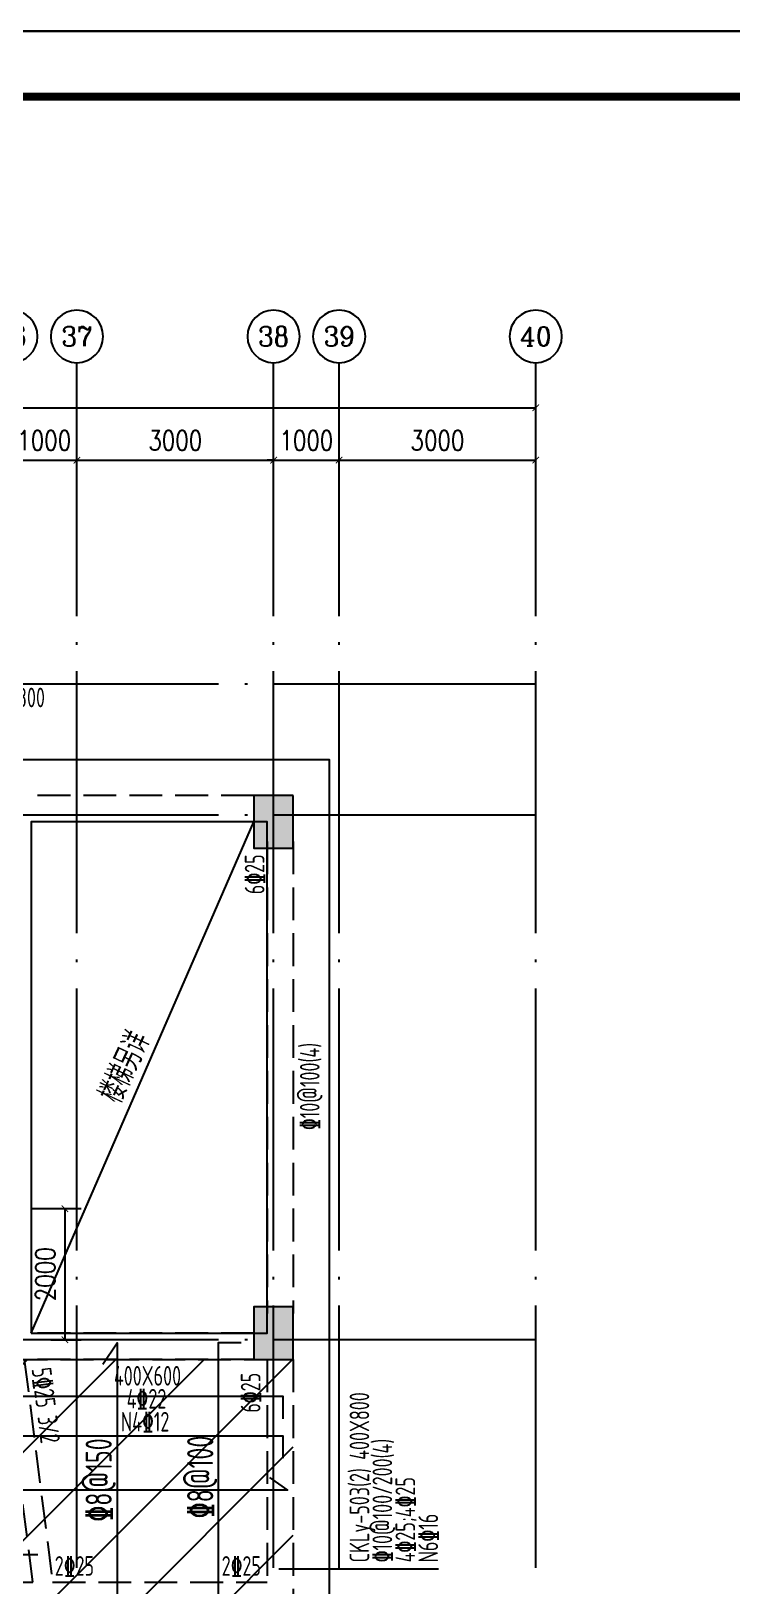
# Model space of a CAD drawing. Header units: millimetres. Extents: x 2998490 to 15040601, y 444546 to 7822218.
# Drawn here: x 14687567 to 14698259, y 7546147 to 7569864 of the extents above; entities that cross this region are included whole.
import ezdxf
from ezdxf.enums import TextEntityAlignment as Align

# ---------------------------------------------------------------- set-up
doc = ezdxf.new("R2010")
doc.units = ezdxf.units.MM
doc.header["$LTSCALE"] = 2000
doc.linetypes.add('DASH', pattern=[0.35, 0.25, -0.1])
doc.linetypes.add('DOTE', pattern=[2.42, 2, -0.2, 0.02, -0.2])
for name, color, linetype in [('3-AXIS', 3, 'Continuous'), ('3-AXIS_TEXT', 7, 'Continuous'), ('3-ban', 84, 'Continuous'), ('3-ban-hatch', 9, 'Continuous'), ('3-ban-rein', 1, 'Continuous'), ('3-COLUMN-UP', 2, 'Continuous'), ('3-dcl', 3, 'Continuous'), ('3-HATCH', 8, 'Continuous'), ('3-liang-rein-X', 54, 'Continuous'), ('3-liang-rein-Y', 130, 'Continuous'), ('3-liang-R截面-X', 50, 'Continuous'), ('3-liang-R截面-Y', 70, 'Continuous'), ('3-liang-s-1', 44, 'Continuous'), ('3-liang-xu', 120, 'DASH'), ('AXIS', 3, 'Continuous'), ('AXIS_TEXT', 7, 'Continuous'), ('图框', 7, 'Continuous')]:
    doc.layers.add(name, color=color, linetype=linetype)
doc.styles.add('_TCH_AXIS', font='COMPLEX', dxfattribs={"bigfont": 'GBCBIG'})
doc.styles.add('COMPLEX', font='COMPLEX')
doc.styles.add('DIM_FONT', font='SIMPLEX', dxfattribs={"width": 0.8, "bigfont": 'HZTXT'})
doc.styles.add('TSSD_Rein', font='Tssdeng.shx', dxfattribs={"width": 0.7, "bigfont": 'hztxt.shx'})
doc.dimstyles.new('DIMN100', dxfattribs={"dimtxt": 300, "dimasz": 100, "dimexe": 250, "dimexo": 300, "dimgap": 150, "dimtad": 1, "dimdec": 0, "dimzin": 0, "dimdsep": 46, "dimtxsty": 'DIM_FONT', "dimblk": 'ARCHTICK', "dimcen": 0.09, "dimclrt": 7, "dimazin": 2, "dimtfac": 1, "dimtdec": 0, "dimtix": 1, "dimtmove": 2, "dimatfit": 3, "dimldrblk": 'ARCHTICK', "dimfxl": 0, "dimtolj": 1, "dimtzin": 0, "dimarcsym": 0})

# ---------------------------------------------------------------- blocks, each defined once
blk = doc.blocks.new('TJAD_TK_A0')
at = {"layer": '图框'}
for p, q in [((2162, 399.3), (973, 399.3)), ((973, -441.7), (2162, -441.7))]:
    blk.add_line(p, q, dxfattribs=at)
at = {"layer": '图框', "const_width": 1.2}
blk.add_lwpolyline([(2152, -431.7), (2152, 389.3), (998, 389.3), (998, -431.7)], close=True, dxfattribs=at)
blk = doc.blocks.new('_ArchTick')
at = {"color": 0, "linetype": 'ByBlock', "const_width": 0.15}
blk.add_lwpolyline([(-0.5, -0.5), (0.5, 0.5)], dxfattribs=at)
blk = doc.blocks.new('*D311')
at = {"layer": 'AXIS', "color": 0, "lineweight": -2}
for p, q in [((14687267, 7562716), (14687267, 7563569)), ((14688266, 7562716), (14688266, 7563569)), ((14687267, 7563319), (14687167, 7563319)), ((14687267, 7563319), (14688266, 7563319)), ((14688266, 7563319), (14688366, 7563319))]:
    blk.add_line(p, q, dxfattribs=at)
at = {"layer": 'Defpoints', "color": 0}
for p in [(14688266, 7563319), (14687267, 7562416), (14688266, 7562416)]:
    blk.add_point(p, dxfattribs=at)
at = {"layer": 'AXIS', "color": 0, "lineweight": -2, "xscale": 100, "yscale": 100, "zscale": 100}
blk.add_blockref('_ArchTick', (14687267, 7563319), dxfattribs=at)
at = {"layer": 'AXIS', "color": 0, "lineweight": -2, "xscale": 100, "yscale": 100, "zscale": 100, "rotation": 180}
blk.add_blockref('_ArchTick', (14688266, 7563319), dxfattribs=at)
at = {"layer": 'AXIS', "color": 7, "insert": (14687767, 7563619), "char_height": 300, "attachment_point": 5, "style": 'DIM_FONT'}
blk.add_mtext('\\A1;1000', dxfattribs=at)
blk = doc.blocks.new('*D312')
at = {"layer": 'AXIS', "color": 0, "lineweight": -2}
for p, q in [((14688266, 7562716), (14688266, 7563569)), ((14691267, 7562716), (14691267, 7563569)), ((14688266, 7563319), (14691267, 7563319))]:
    blk.add_line(p, q, dxfattribs=at)
at = {"layer": 'Defpoints', "color": 0}
for p in [(14691267, 7563319), (14688266, 7562416), (14691267, 7562416)]:
    blk.add_point(p, dxfattribs=at)
at = {"layer": 'AXIS', "color": 0, "lineweight": -2, "xscale": 100, "yscale": 100, "zscale": 100, "rotation": 180}
blk.add_blockref('_ArchTick', (14688266, 7563319), dxfattribs=at)
at = {"layer": 'AXIS', "color": 0, "lineweight": -2, "xscale": 100, "yscale": 100, "zscale": 100}
blk.add_blockref('_ArchTick', (14691267, 7563319), dxfattribs=at)
at = {"layer": 'AXIS', "color": 7, "insert": (14689767, 7563619), "char_height": 300, "attachment_point": 5, "style": 'DIM_FONT'}
blk.add_mtext('\\A1;3000', dxfattribs=at)
blk = doc.blocks.new('*D313')
at = {"layer": 'AXIS', "color": 0, "lineweight": -2}
for p, q in [((14691267, 7562716), (14691267, 7563569)), ((14692267, 7562716), (14692267, 7563569)), ((14691267, 7563319), (14691167, 7563319)), ((14691267, 7563319), (14692267, 7563319)), ((14692267, 7563319), (14692367, 7563319))]:
    blk.add_line(p, q, dxfattribs=at)
at = {"layer": 'Defpoints', "color": 0}
for p in [(14692267, 7563319), (14691267, 7562416), (14692267, 7562416)]:
    blk.add_point(p, dxfattribs=at)
at = {"layer": 'AXIS', "color": 0, "lineweight": -2, "xscale": 100, "yscale": 100, "zscale": 100}
blk.add_blockref('_ArchTick', (14691267, 7563319), dxfattribs=at)
at = {"layer": 'AXIS', "color": 0, "lineweight": -2, "xscale": 100, "yscale": 100, "zscale": 100, "rotation": 180}
blk.add_blockref('_ArchTick', (14692267, 7563319), dxfattribs=at)
at = {"layer": 'AXIS', "color": 7, "insert": (14691767, 7563619), "char_height": 300, "attachment_point": 5, "style": 'DIM_FONT'}
blk.add_mtext('\\A1;1000', dxfattribs=at)
blk = doc.blocks.new('*D314')
at = {"layer": 'AXIS', "color": 0, "lineweight": -2}
for p, q in [((14692267, 7562716), (14692267, 7563569)), ((14695267, 7562716), (14695267, 7563569)), ((14692267, 7563319), (14695267, 7563319))]:
    blk.add_line(p, q, dxfattribs=at)
at = {"layer": 'Defpoints', "color": 0}
for p in [(14695267, 7563319), (14692267, 7562416), (14695267, 7562416)]:
    blk.add_point(p, dxfattribs=at)
at = {"layer": 'AXIS', "color": 0, "lineweight": -2, "xscale": 100, "yscale": 100, "zscale": 100, "rotation": 180}
blk.add_blockref('_ArchTick', (14692267, 7563319), dxfattribs=at)
at = {"layer": 'AXIS', "color": 0, "lineweight": -2, "xscale": 100, "yscale": 100, "zscale": 100}
blk.add_blockref('_ArchTick', (14695267, 7563319), dxfattribs=at)
at = {"layer": 'AXIS', "color": 7, "insert": (14693767, 7563619), "char_height": 300, "attachment_point": 5, "style": 'DIM_FONT'}
blk.add_mtext('\\A1;3000', dxfattribs=at)
blk = doc.blocks.new('*D315')
at = {"layer": 'AXIS', "color": 0, "lineweight": -2}
for p, q in [((14619017, 7561916), (14619017, 7564369)), ((14695267, 7561916), (14695267, 7564369)), ((14619017, 7564119), (14695267, 7564119))]:
    blk.add_line(p, q, dxfattribs=at)
at = {"layer": 'Defpoints', "color": 0}
for p in [(14695267, 7564119), (14619017, 7561616), (14695267, 7561616)]:
    blk.add_point(p, dxfattribs=at)
at = {"layer": 'AXIS', "color": 0, "lineweight": -2, "xscale": 100, "yscale": 100, "zscale": 100, "rotation": 180}
blk.add_blockref('_ArchTick', (14619017, 7564119), dxfattribs=at)
at = {"layer": 'AXIS', "color": 0, "lineweight": -2, "xscale": 100, "yscale": 100, "zscale": 100}
blk.add_blockref('_ArchTick', (14695267, 7564119), dxfattribs=at)
at = {"layer": 'AXIS', "color": 7, "insert": (14661202, 7564419), "char_height": 300, "attachment_point": 5, "style": 'DIM_FONT'}
blk.add_mtext('\\A1;76250', dxfattribs=at)
blk = doc.blocks.new('_AXISO')
blk.add_circle((0, 0), 0.5)
at = {"layer": '3-AXIS_TEXT', "style": 'COMPLEX', "width": 1.041667}
blk.add_attdef('A', text='', height=0.56, dxfattribs=at).set_placement((-0.25, -0.28), (0.25, -0.28), align=Align.FIT)
blk = doc.blocks.new('*D1788')
at = {"layer": '3-ban', "color": 0, "lineweight": -2}
for p, q in [((14687567, 7551901), (14688333, 7551901)), ((14688083, 7551901), (14688083, 7549901)), ((14687867, 7549901), (14688333, 7549901))]:
    blk.add_line(p, q, dxfattribs=at)
at = {"layer": 'Defpoints', "color": 0}
for p in [(14687267, 7551901), (14687567, 7549901), (14688083, 7549901)]:
    blk.add_point(p, dxfattribs=at)
at = {"layer": '3-ban', "color": 0, "lineweight": -2, "xscale": 100, "yscale": 100, "zscale": 100}
for p, rotation in [((14688083, 7551901), 90), ((14688083, 7549901), 270)]:
    blk.add_blockref('_ArchTick', p, dxfattribs=dict(at, rotation=rotation))
at = {"layer": '3-ban', "color": 7, "insert": (14687783, 7550901), "char_height": 300, "attachment_point": 5, "rotation": 90, "style": 'DIM_FONT'}
blk.add_mtext('\\A1;2000', dxfattribs=at)

msp = doc.modelspace()

# ---------------------------------------------------------------- hatches: boundary and pattern name
at = {"layer": '3-ban-hatch'}
h = msp.add_hatch(dxfattribs=at)
h.set_pattern_fill('ANSI31', color=8, scale=300, style=0)
h.set_pattern_definition([(225, (29074325.8, 15221427.5), (673.51921, -673.51921), [])])
h.paths.add_polyline_path([(14691566.9, 7549601.4), (14691566.9, 7543201.4), (14692155.7, 7543201.4), (14692660.5, 7542896.9), (14695264, 7540294.1), (14695493.1, 7539740), (14695493.1, 7536061.2), (14695262.8, 7535507.5), (14692660.8, 7532905.5), (14692106.7, 7532676.5), (14688427.3, 7532676.5), (14687873.3, 7532905.7), (14685271.6, 7535507.3), (14685041.9, 7536061.2), (14685041.9, 7537601.4), (14681566.9, 7537601.4), (14681566.9, 7543201.4), (14681566.9, 7545901.4), (14681566.9, 7546201.4), (14618716.9, 7546201.4), (14618716.9, 7549601.4)])
at = {"layer": '3-HATCH'}
for points in [[(14691566.8, 7558201.4), (14690966.8, 7558201.4), (14690966.8, 7557401.4), (14691566.8, 7557401.4)], [(14691566.8, 7550401.4), (14690966.8, 7550401.4), (14690966.8, 7549601.4), (14691566.8, 7549601.4)]]:
    msp.add_hatch(color=256, dxfattribs=at).paths.add_polyline_path(points)

# ---------------------------------------------------------------- linework, layer by layer
at = {"layer": '3-AXIS', "color": 15, "linetype": 'DOTE'}
for p, q in [((14688266.4, 7531901.4), (14688266.4, 7562416)), ((14691266.8, 7531901.4), (14691266.8, 7562416)), ((14692267.3, 7531901.4), (14692267.3, 7562416)), ((14695266.8, 7531901.4), (14695266.8, 7562416)), ((14695266.8, 7559901.4), (14614408.5, 7559901.4)), ((14695266.8, 7557901.4), (14614408.5, 7557901.4)), ((14695266.8, 7549901.4), (14614408.5, 7549901.4))]:
    msp.add_line(p, q, dxfattribs=at)
at = {"layer": '3-ban-rein'}
for points in [[(14688661.2, 7549529.8), (14688879.2, 7549855.4), (14688879.2, 7543051.4), (14688581.7, 7543393.6)], [(14690762.2, 7545101.4), (14690424.2, 7545101.4), (14690424.2, 7549861.8), (14690770.3, 7549861.8)], [(14691410.6, 7548697.6), (14691410.6, 7549035.6), (14680166.8, 7549035.6), (14680166.8, 7548689.5)], [(14691410.6, 7548094.9), (14691410.6, 7548432.9), (14618833.6, 7548432.9), (14618833.6, 7548086.9)], [(14691204.9, 7547799), (14691478.5, 7547605.5), (14618817.4, 7547605.5), (14619046.8, 7547808.6)]]:
    msp.add_lwpolyline(points, dxfattribs=at)
at = {"layer": '3-COLUMN-UP'}
for points in [[(14691566.8, 7558201.4), (14690966.8, 7558201.4), (14690966.8, 7557401.4), (14691566.8, 7557401.4)], [(14691566.8, 7550401.4), (14690966.8, 7550401.4), (14690966.8, 7549601.4), (14691566.8, 7549601.4)]]:
    msp.add_lwpolyline(points, close=True, dxfattribs=at)
at = {"layer": '3-dcl', "linetype": 'DASH'}
msp.add_lwpolyline([(14691566.9, 7549601.4), (14691566.9, 7543201.4), (14692155.7, 7543201.4), (14692660.5, 7542896.9), (14695264, 7540294.1), (14695493.1, 7539740), (14695493.1, 7536061.2), (14695262.8, 7535507.5), (14692660.8, 7532905.5), (14692106.7, 7532676.5), (14688427.3, 7532676.5), (14687873.3, 7532905.7), (14685271.6, 7535507.3), (14685041.9, 7536061.2), (14685041.9, 7537601.4), (14681566.9, 7537601.4), (14681566.9, 7543201.4), (14681566.9, 7543201.4), (14681566.9, 7545901.4), (14681566.9, 7545901.4), (14681566.9, 7546201.4), (14618716.9, 7546201.4), (14618716.9, 7549601.4), (14691566.9, 7549601.4)], dxfattribs=at)
at = {"layer": '3-liang-R截面-Y'}
for p, q in [((14687670, 7546622.5), (14685554.5, 7546622.5)), ((14693781.1, 7546401.4), (14691344.2, 7546401.4))]:
    msp.add_line(p, q, dxfattribs=at)
at = {"layer": '3-liang-s-1'}
msp.add_line((14687566.9, 7550001.4), (14690966.9, 7557801.4), dxfattribs=at)
msp.add_lwpolyline([(14683366.8, 7558751.4), (14692116.8, 7558751.4), (14692116.8, 7543601.4)], dxfattribs=at)
msp.add_lwpolyline([(14687566.9, 7550001.4), (14691166.9, 7550001.4), (14691166.8, 7557801.4), (14687566.9, 7557801.4)], close=True, dxfattribs=at)
at = {"layer": '3-liang-xu'}
for p, q in [((14690966.9, 7558201.4), (14687566.9, 7558201.4)), ((14690966.9, 7557801.4), (14687566.9, 7557801.4)), ((14687566.8, 7557501.4), (14687566.8, 7550301.4)), ((14691166.8, 7557501.4), (14691166.8, 7550301.4)), ((14691566.9, 7557501.4), (14691566.9, 7550301.4)), ((14690966.9, 7550001.4), (14687566.9, 7550001.4)), ((14687594.5, 7546201.4), (14687160.4, 7549601.4)), ((14687462.8, 7549601.4), (14687895.3, 7546201.4)), ((14690966.9, 7549601.4), (14687566.9, 7549601.4)), ((14691166.8, 7549601.4), (14691166.8, 7546201.4)), ((14691566.9, 7549601.4), (14691566.9, 7543201.4)), ((14681566.9, 7546201.4), (14687594.5, 7546201.4)), ((14687895.3, 7546201.4), (14691166.8, 7546201.4))]:
    msp.add_line(p, q, dxfattribs=at)
at = {"layer": 'AXIS'}
for p, q in [((14688266.4, 7562416), (14688266.4, 7564805.6)), ((14691266.8, 7562416), (14691266.8, 7564805.6)), ((14692267.3, 7562416), (14692267.3, 7564805.6)), ((14695266.8, 7562416), (14695266.8, 7564805.6))]:
    msp.add_line(p, q, dxfattribs=at)

# ---------------------------------------------------------------- block references
ref = msp.add_blockref('_AXISO', (14687266.8, 7565205.6), dxfattribs=dict(at, xscale=-800, yscale=800, zscale=800, rotation=179.9999999998666))
ref.add_attrib('A', '36', dxfattribs={"layer": 'AXIS_TEXT', "height": 300.65, "rotation": 360, "style": '_TCH_AXIS'}).set_placement((14687030.6, 7565055.3), (14687503.1, 7565055.3), align=Align.FIT)
ref = msp.add_blockref('_AXISO', (14688266.4, 7565205.6), dxfattribs=dict(at, xscale=-800, yscale=800, zscale=800, rotation=179.9999999998666))
ref.add_attrib('A', '37', dxfattribs={"layer": 'AXIS_TEXT', "height": 300.65, "rotation": 360, "style": '_TCH_AXIS'}).set_placement((14688030.2, 7565055.3), (14688502.6, 7565055.3), align=Align.FIT)
ref = msp.add_blockref('_AXISO', (14691266.8, 7565205.6), dxfattribs=dict(at, xscale=-800, yscale=800, zscale=800, rotation=179.9999999998666))
ref.add_attrib('A', '38', dxfattribs={"layer": 'AXIS_TEXT', "height": 300.65, "rotation": 360, "style": '_TCH_AXIS'}).set_placement((14691030.6, 7565055.3), (14691503.1, 7565055.3), align=Align.FIT)
ref = msp.add_blockref('_AXISO', (14692267.3, 7565205.6), dxfattribs=dict(at, xscale=-800, yscale=800, zscale=800, rotation=179.9999999998666))
ref.add_attrib('A', '39', dxfattribs={"layer": 'AXIS_TEXT', "height": 300.65, "rotation": 360, "style": '_TCH_AXIS'}).set_placement((14692031, 7565055.3), (14692503.5, 7565055.3), align=Align.FIT)
ref = msp.add_blockref('_AXISO', (14695266.8, 7565205.6), dxfattribs=dict(at, xscale=-800, yscale=800, zscale=800, rotation=179.9999999998666))
ref.add_attrib('A', '40', dxfattribs={"layer": 'AXIS_TEXT', "height": 288.12, "rotation": 360, "style": '_TCH_AXIS'}).set_placement((14695026.7, 7565061.6), (14695506.9, 7565061.6), align=Align.FIT)
at = {"layer": '图框', "xscale": 100, "yscale": 100, "zscale": 100}
for p in [(14504849.7, 7614033.9), (14504849.7, 7529933.9)]:
    msp.add_blockref('TJAD_TK_A0', p, dxfattribs=at)

# ---------------------------------------------------------------- texts
at = {"layer": '3-ban', "style": 'TSSD_Rein', "width": 0.7}
for s, p in [('%%1328@100', (14690347.2, 7547180.6, -5065)), ('%%1328@150', (14688798.5, 7547128.3, -5065))]:
    msp.add_text(s, height=400, rotation=89.99419, dxfattribs=at).set_placement(p)
at = {"layer": '3-liang-rein-X', "style": 'TSSD_Rein', "width": 0.7}
for s, p in [('4%%13222', (14689025.5, 7548851.4)), ('N4%%13212', (14688936.7, 7548501.4)), ('2%%13225', (14687928, 7546301.4)), ('2%%13225', (14690474.6, 7546301.4))]:
    msp.add_text(s, height=300, dxfattribs=at).set_placement(p)
at = {"layer": '3-liang-rein-Y', "style": 'TSSD_Rein', "width": 0.7}
for s, rotation, p in [('6%%13225', 90, (14691127.1, 7556697.8)), ('%%13210@100(4)', 90, (14691968.6, 7553100)), ('5%%13225 3/2', 277, (14687573.4, 7549456.5)), ('6%%13225', 90, (14691066.8, 7548789.2)), ('%%13210@100/200(4)', 90, (14693076.3, 7546505.6)), ('4%%13225;4%%13225', 90, (14693426.3, 7546505.6)), ('N6%%13216', 90, (14693776.3, 7546505.6))]:
    msp.add_text(s, height=300, rotation=rotation, dxfattribs=at).set_placement(p)
at = {"layer": '3-liang-R截面-X', "style": 'TSSD_Rein', "width": 0.7}
for s, p in [('CKLx-502(2) 400X800', (14685186.9, 7559548.2)), ('400X600', (14688830.2, 7549201.4))]:
    msp.add_text(s, height=300, dxfattribs=at).set_placement(p)
at = {"layer": '3-liang-R截面-Y', "style": 'TSSD_Rein', "width": 0.7}
msp.add_text('CKLy-503(2) 400X800', height=300, rotation=90, dxfattribs=at).set_placement((14692726.3, 7546505.6))
at = {"layer": '3-liang-s-1', "style": 'TSSD_Rein', "width": 0.7}
msp.add_text('楼梯另详', height=400, rotation=65, dxfattribs=at).set_placement((14688936.3, 7553472.9))

# ---------------------------------------------------------------- dimensions: what is measured, and where the dimension line sits
at = {"layer": '3-ban'}
dim = msp.add_linear_dim(base=(14688083.4, 7549901.4), p1=(14687266.8, 7551901.4), p2=(14687566.8, 7549901.4), angle=90, dimstyle='DIMN100', dxfattribs=at)
dim.commit()
dim.dimension.update_dxf_attribs({"geometry": '*D1788', "text_midpoint": (14687783.4, 7550901.4)})
at = {"layer": 'AXIS'}
dim = msp.add_linear_dim(base=(14695266.8, 7564118.5), p1=(14619016.8, 7561616), p2=(14695266.8, 7561616), angle=360, dimstyle='DIMN100', dxfattribs=at)
dim.commit()
dim.dimension.update_dxf_attribs({"geometry": '*D315', "text_midpoint": (14661202.1, 7564418.5), "dimtype": 161})
for p1, p2, distance, picture, middle in [((14687266.8, 7562416), (14688266.4, 7562416), 902.6, '*D311', (14687766.6, 7563618.5)), ((14688266.4, 7562416), (14691266.8, 7562416), 902.6, '*D312', (14689766.6, 7563618.5)), ((14691266.8333, 7562415.9583), (14692267.2735, 7562415.9583), 902.5512, '*D313', (14691767.0534, 7563618.5095)), ((14692267.2735, 7562415.9583), (14695266.8301, 7562415.9583), 902.5512, '*D314', (14693767.0518, 7563618.5095))]:
    dim = msp.add_aligned_dim(p1=p1, p2=p2, distance=distance, dimstyle='DIMN100', dxfattribs=at)
    dim.commit()
    dim.dimension.update_dxf_attribs({"geometry": picture, "text_midpoint": middle})

doc.saveas('drawing.dxf')
